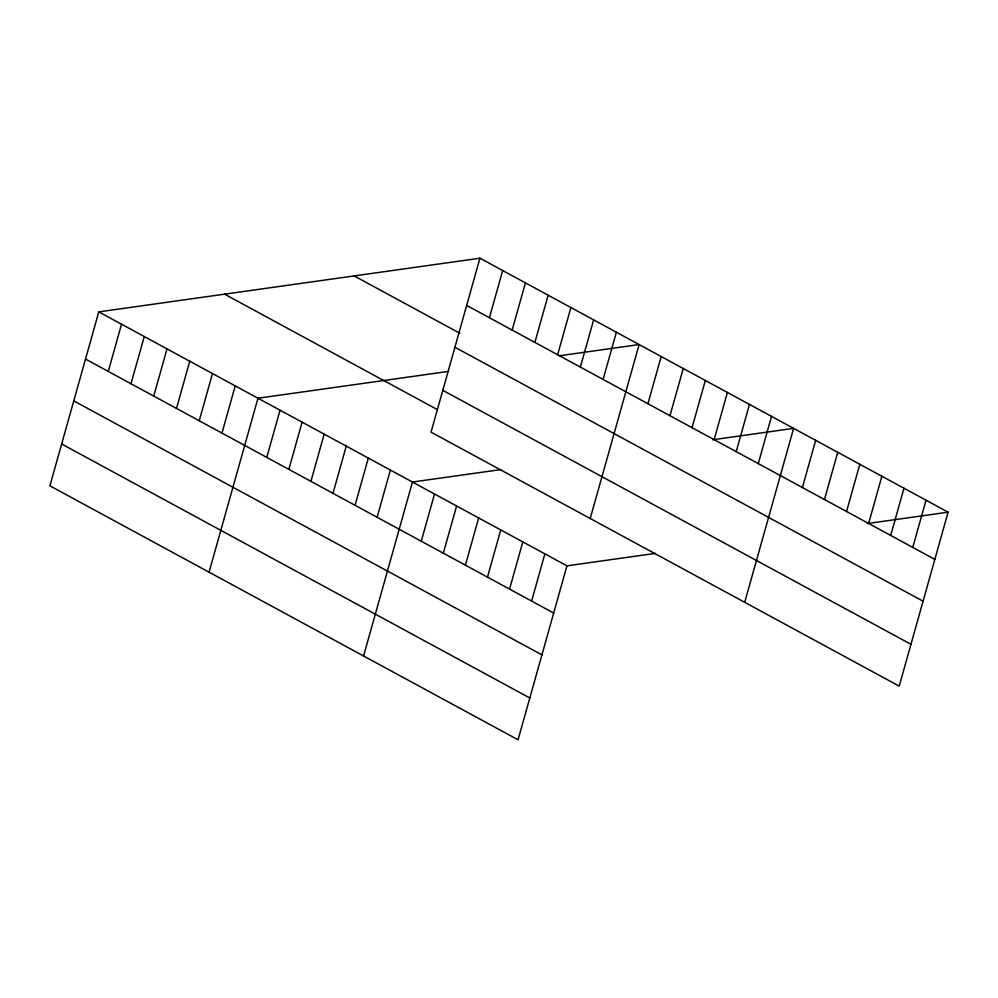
<?xml version="1.0" encoding="UTF-8"?>
<svg xmlns="http://www.w3.org/2000/svg" width="998" height="998" viewBox="0 0 998 998"><rect width="100%" height="100%" fill="white"/><g stroke="black" fill="none" stroke-linecap="round" stroke-linejoin="round"><path stroke-width="1.5" d="M479.938 258.208L431.049 432.159L899.21 686.125L948.1 512.174L479.938 258.208L98.79 311.875L49.9 485.826L518.062 739.792L566.951 565.841L655.299 553.403M108.271 371.418L121.531 324.2M131 383.743L144.273 336.538M153.742 396.081L167.015 348.876M176.484 408.419L189.757 361.214M199.226 420.757L212.487 373.551M221.968 433.095L235.229 385.889M209.069 572.178L257.971 398.227L448.539 371.393M266.765 457.396L280.039 410.19M288.846 469.372L302.107 422.166M310.914 481.348L324.175 434.142M332.983 493.324L346.256 446.118M355.051 505.287L368.324 458.082M377.119 517.263L390.393 470.058M363.571 655.985L412.461 482.034L500.809 469.596M421.268 541.215L434.529 494.01M489.407 317.751L502.68 270.545M443.337 553.179L456.61 505.974M512.149 330.089L525.422 282.883M465.405 565.155L478.678 517.95M534.891 342.414L548.151 295.208M487.473 577.131L500.746 529.926M557.633 354.752L570.893 307.546M509.541 589.107L522.815 541.902M580.362 367.089L593.635 319.884M531.622 601.07L544.883 553.865M603.104 379.427L616.377 332.222M590.217 518.511L639.119 344.56L559.753 355.725M647.914 403.741L661.187 356.523M669.982 415.704L683.256 368.499M692.051 427.68L705.324 380.475M714.131 439.656L727.392 392.451M736.2 451.632L749.461 404.427M758.268 463.596L771.541 416.391M744.708 602.318L793.61 428.367L712.747 439.756M802.404 487.548L815.678 440.343M824.473 499.524L837.746 452.319M846.554 511.487L859.814 464.282M868.622 523.463L881.883 476.258M890.69 535.439L903.963 488.234M912.758 547.415L926.032 500.21M867.237 523.563L948.1 512.174M466.665 305.413L934.827 559.379M354.165 275.91L459.829 333.245M454.913 347.242L923.075 601.208M442.8 390.33L910.962 644.309M224.575 294.161L436.974 409.392M98.79 311.875L566.951 565.841M85.529 359.08L553.69 613.046M73.765 400.897L541.926 654.875M61.651 443.998L529.813 697.964"/></g></svg>
